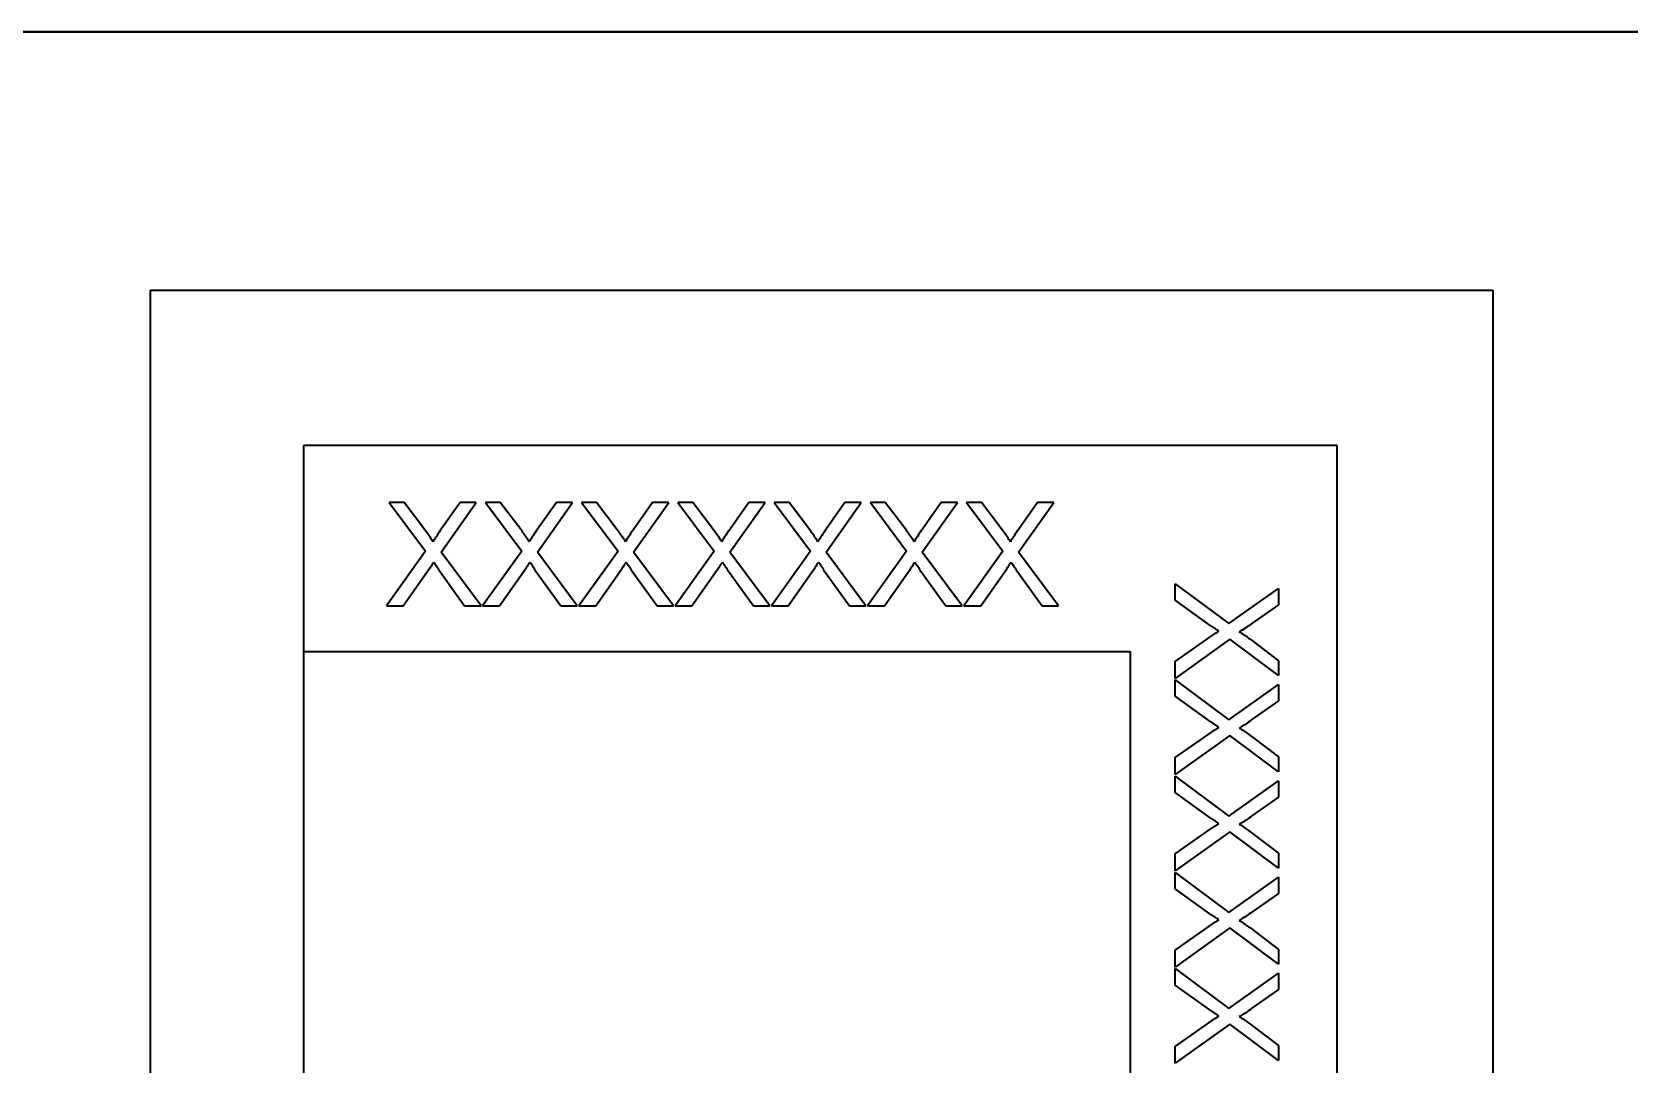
# Model space of a CAD drawing. Extents: x -1051 to 2563, y -231 to 775.
# Drawn here: x -591.49 to -576.03, y 204.69 to 214.68 of the extents above; entities that cross this region are included whole.
import ezdxf

# ---------------------------------------------------------------- set-up
doc = ezdxf.new("R2010")
doc.units = 0

msp = doc.modelspace()

# ---------------------------------------------------------------- linework, layer by layer
at = {"color": 7, "lineweight": 35}
for p, q in [((-592.182, 214.683), (-569.347, 214.683)), ((-569.347, 214.683), (-592.182, 214.683))]:
    msp.add_line(p, q, dxfattribs=at)
at = {"color": 7, "lineweight": 35, "ltscale": 0.325}
msp.add_line((-590.347, 212.183), (-577.347, 212.183), dxfattribs=at)
at = {"color": 7, "lineweight": 35, "ltscale": 0.375}
for p, q in [((-590.347, 197.183), (-590.347, 212.183)), ((-577.347, 212.183), (-577.347, 197.183))]:
    msp.add_line(p, q, dxfattribs=at)
at = {"color": 7, "lineweight": 35, "ltscale": 0.25}
msp.add_line((-588.86, 210.683), (-578.86, 210.683), dxfattribs=at)
at = {"color": 7, "lineweight": 35, "ltscale": 0.05}
msp.add_line((-588.86, 208.683), (-588.86, 210.683), dxfattribs=at)
at = {"color": 7, "lineweight": 35, "ltscale": 0.3}
msp.add_line((-578.86, 210.683), (-578.86, 198.683), dxfattribs=at)
at = {"color": 7, "lineweight": 35, "ltscale": 0.014697}
for p, q in [((-588.034, 210.126), (-587.683, 209.655)), ((-587.532, 209.647), (-587.191, 210.126)), ((-586.6, 209.647), (-586.259, 210.126)), ((-586.171, 210.126), (-585.819, 209.655)), ((-585.668, 209.647), (-585.327, 210.126)), ((-585.239, 210.126), (-584.888, 209.655)), ((-584.736, 209.647), (-584.395, 210.126)), ((-583.804, 209.647), (-583.463, 210.126)), ((-583.375, 210.126), (-583.024, 209.655)), ((-582.873, 209.647), (-582.532, 210.126)), ((-581.941, 209.647), (-581.6, 210.126)), ((-579.424, 208.451), (-579.895, 208.802)), ((-579.424, 207.519), (-579.895, 207.87)), ((-579.424, 206.587), (-579.895, 206.939)), ((-579.424, 205.656), (-579.895, 206.007)), ((-579.424, 204.724), (-579.895, 205.075))]:
    msp.add_line(p, q, dxfattribs=at)
at = {"color": 7, "lineweight": 35, "ltscale": 0.003598}
for p, q in [((-587.89, 210.126), (-588.034, 210.126)), ((-586.959, 210.126), (-587.103, 210.126)), ((-586.027, 210.126), (-586.171, 210.126)), ((-585.095, 210.126), (-585.239, 210.126)), ((-584.163, 210.126), (-584.307, 210.126)), ((-583.232, 210.126), (-583.375, 210.126)), ((-582.3, 210.126), (-582.444, 210.126)), ((-579.424, 208.595), (-579.424, 208.451)), ((-579.424, 207.663), (-579.424, 207.519)), ((-579.424, 206.731), (-579.424, 206.587)), ((-579.424, 205.799), (-579.424, 205.656)), ((-579.424, 204.868), (-579.424, 204.724))]:
    msp.add_line(p, q, dxfattribs=at)
at = {"color": 7, "lineweight": 35, "ltscale": 0.008326}
for p, q in [((-587.689, 209.861), (-587.89, 210.126)), ((-585.826, 209.861), (-586.027, 210.126)), ((-584.894, 209.861), (-585.095, 210.126)), ((-583.962, 209.861), (-584.163, 210.126)), ((-583.03, 209.861), (-583.232, 210.126)), ((-579.689, 208.796), (-579.424, 208.595)), ((-579.689, 207.864), (-579.424, 207.663)), ((-579.689, 206.932), (-579.424, 206.731)), ((-579.689, 206.001), (-579.424, 205.799)), ((-579.689, 205.069), (-579.424, 204.868))]:
    msp.add_line(p, q, dxfattribs=at)
at = {"color": 7, "lineweight": 35, "ltscale": 0.007854}
for p, q in [((-587.348, 210.126), (-587.53, 209.87)), ((-585.485, 210.126), (-585.666, 209.87)), ((-584.553, 210.126), (-584.734, 209.87)), ((-583.621, 210.126), (-583.802, 209.87)), ((-582.689, 210.126), (-582.871, 209.87)), ((-579.424, 209.137), (-579.68, 208.956)), ((-579.424, 208.205), (-579.68, 208.024)), ((-579.424, 207.274), (-579.68, 207.092)), ((-579.424, 206.342), (-579.68, 206.16)), ((-579.424, 205.41), (-579.68, 205.229))]:
    msp.add_line(p, q, dxfattribs=at)
at = {"color": 7, "lineweight": 35, "ltscale": 0.00394}
for p, q in [((-587.191, 210.126), (-587.348, 210.126)), ((-586.259, 210.126), (-586.416, 210.126)), ((-584.395, 210.126), (-584.553, 210.126)), ((-583.463, 210.126), (-583.621, 210.126)), ((-582.532, 210.126), (-582.689, 210.126)), ((-581.6, 210.126), (-581.757, 210.126))]:
    msp.add_line(p, q, dxfattribs=at)
at = {"color": 7, "lineweight": 35, "ltscale": 0.014696}
for p, q in [((-587.103, 210.126), (-586.751, 209.655)), ((-584.307, 210.126), (-583.956, 209.655)), ((-582.444, 210.126), (-582.092, 209.655))]:
    msp.add_line(p, q, dxfattribs=at)
at = {"color": 7, "lineweight": 35, "ltscale": 0.008325}
for p, q in [((-586.757, 209.861), (-586.959, 210.126)), ((-582.099, 209.861), (-582.3, 210.126))]:
    msp.add_line(p, q, dxfattribs=at)
at = {"color": 7, "lineweight": 35, "ltscale": 0.007853}
for p, q in [((-586.416, 210.126), (-586.598, 209.87)), ((-581.757, 210.126), (-581.939, 209.87))]:
    msp.add_line(p, q, dxfattribs=at)
at = {"color": 7, "lineweight": 35, "ltscale": 0.003938}
msp.add_line((-585.327, 210.126), (-585.485, 210.126), dxfattribs=at)
at = {"color": 7, "lineweight": 35, "ltscale": 0.000371721}
for p, q in [((-587.68, 209.849), (-587.689, 209.861)), ((-586.748, 209.849), (-586.757, 209.861)), ((-585.817, 209.849), (-585.826, 209.861)), ((-584.885, 209.849), (-584.894, 209.861)), ((-583.953, 209.849), (-583.962, 209.861)), ((-583.021, 209.849), (-583.03, 209.861)), ((-582.089, 209.849), (-582.099, 209.861))]:
    msp.add_line(p, q, dxfattribs=at)
at = {"color": 7, "lineweight": 35, "ltscale": 0.000476896}
for p, q in [((-587.53, 209.87), (-587.541, 209.854)), ((-586.598, 209.87), (-586.609, 209.854)), ((-585.666, 209.87), (-585.677, 209.854)), ((-584.734, 209.87), (-584.745, 209.854)), ((-583.802, 209.87), (-583.813, 209.854)), ((-582.871, 209.87), (-582.882, 209.854)), ((-581.939, 209.87), (-581.95, 209.854))]:
    msp.add_line(p, q, dxfattribs=at)
at = {"color": 7, "lineweight": 35, "ltscale": 0.000366516}
for p, q in [((-587.671, 209.837), (-587.68, 209.849)), ((-586.74, 209.837), (-586.748, 209.849)), ((-584.876, 209.837), (-584.885, 209.849)), ((-583.012, 209.837), (-583.021, 209.849)), ((-582.081, 209.837), (-582.089, 209.849))]:
    msp.add_line(p, q, dxfattribs=at)
at = {"color": 7, "lineweight": 35, "ltscale": 0.000359833}
for p, q in [((-587.663, 209.826), (-587.671, 209.837)), ((-584.868, 209.826), (-584.876, 209.837)), ((-583.004, 209.826), (-583.012, 209.837))]:
    msp.add_line(p, q, dxfattribs=at)
at = {"color": 7, "lineweight": 35, "ltscale": 0.000355294}
for p, q in [((-587.655, 209.814), (-587.663, 209.826)), ((-586.723, 209.814), (-586.731, 209.826)), ((-585.791, 209.814), (-585.799, 209.826)), ((-584.859, 209.814), (-584.868, 209.826)), ((-582.996, 209.814), (-583.004, 209.826)), ((-582.064, 209.814), (-582.072, 209.826))]:
    msp.add_line(p, q, dxfattribs=at)
at = {"color": 7, "lineweight": 35, "ltscale": 0.000349578}
for p, q in [((-587.647, 209.803), (-587.655, 209.814)), ((-585.783, 209.803), (-585.791, 209.814)), ((-584.851, 209.803), (-584.859, 209.814)), ((-583.919, 209.803), (-583.927, 209.814)), ((-582.988, 209.803), (-582.996, 209.814))]:
    msp.add_line(p, q, dxfattribs=at)
at = {"color": 7, "lineweight": 35, "ltscale": 0.000343662}
for p, q in [((-587.639, 209.792), (-587.647, 209.803)), ((-585.775, 209.792), (-585.783, 209.803)), ((-582.98, 209.792), (-582.988, 209.803))]:
    msp.add_line(p, q, dxfattribs=at)
at = {"color": 7, "lineweight": 35, "ltscale": 0.000338883}
for p, q in [((-587.631, 209.78), (-587.639, 209.792)), ((-585.768, 209.78), (-585.775, 209.792)), ((-583.904, 209.78), (-583.912, 209.792)), ((-582.972, 209.78), (-582.98, 209.792))]:
    msp.add_line(p, q, dxfattribs=at)
at = {"color": 7, "lineweight": 35, "ltscale": 0.000333598}
for p, q in [((-587.624, 209.769), (-587.631, 209.78)), ((-586.692, 209.769), (-586.699, 209.78)), ((-584.829, 209.769), (-584.836, 209.78)), ((-582.965, 209.769), (-582.972, 209.78)), ((-582.033, 209.769), (-582.041, 209.78))]:
    msp.add_line(p, q, dxfattribs=at)
at = {"color": 7, "lineweight": 35, "ltscale": 0.000327537}
for p, q in [((-587.617, 209.758), (-587.624, 209.769)), ((-584.822, 209.758), (-584.829, 209.769)), ((-583.89, 209.758), (-583.897, 209.769)), ((-582.958, 209.758), (-582.965, 209.769))]:
    msp.add_line(p, q, dxfattribs=at)
at = {"color": 7, "lineweight": 35, "ltscale": 0.000322034}
for p, q in [((-587.61, 209.747), (-587.617, 209.758)), ((-586.678, 209.747), (-586.685, 209.758)), ((-585.747, 209.747), (-585.753, 209.758)), ((-582.951, 209.747), (-582.958, 209.758)), ((-582.019, 209.747), (-582.026, 209.758))]:
    msp.add_line(p, q, dxfattribs=at)
at = {"color": 7, "lineweight": 35, "ltscale": 0.000258011}
for p, q in [((-587.605, 209.756), (-587.61, 209.747)), ((-585.741, 209.756), (-585.747, 209.747)), ((-583.878, 209.756), (-583.883, 209.747)), ((-582.946, 209.756), (-582.951, 209.747))]:
    msp.add_line(p, q, dxfattribs=at)
at = {"color": 7, "lineweight": 35, "ltscale": 0.000281842}
for p, q in [((-587.599, 209.766), (-587.605, 209.756)), ((-585.736, 209.766), (-585.741, 209.756)), ((-583.872, 209.766), (-583.878, 209.756)), ((-582.94, 209.766), (-582.946, 209.756))]:
    msp.add_line(p, q, dxfattribs=at)
at = {"color": 7, "lineweight": 35, "ltscale": 0.00030699}
for p, q in [((-587.593, 209.776), (-587.599, 209.766)), ((-582.934, 209.776), (-582.94, 209.766))]:
    msp.add_line(p, q, dxfattribs=at)
at = {"color": 7, "lineweight": 35, "ltscale": 0.000329795}
for p, q in [((-587.586, 209.787), (-587.593, 209.776)), ((-584.79, 209.787), (-584.797, 209.776)), ((-582.927, 209.787), (-582.934, 209.776))]:
    msp.add_line(p, q, dxfattribs=at)
at = {"color": 7, "lineweight": 35, "ltscale": 0.000355407}
for p, q in [((-587.578, 209.799), (-587.586, 209.787)), ((-585.714, 209.799), (-585.722, 209.787)), ((-584.783, 209.799), (-584.79, 209.787)), ((-583.851, 209.799), (-583.859, 209.787)), ((-582.919, 209.799), (-582.927, 209.787))]:
    msp.add_line(p, q, dxfattribs=at)
at = {"color": 7, "lineweight": 35, "ltscale": 0.000379087}
for p, q in [((-587.57, 209.812), (-587.578, 209.799)), ((-585.706, 209.812), (-585.714, 209.799)), ((-584.774, 209.812), (-584.783, 209.799)), ((-583.842, 209.812), (-583.851, 209.799)), ((-582.911, 209.812), (-582.919, 209.799))]:
    msp.add_line(p, q, dxfattribs=at)
at = {"color": 7, "lineweight": 35, "ltscale": 0.000403636}
for p, q in [((-587.561, 209.825), (-587.57, 209.812)), ((-586.629, 209.825), (-586.638, 209.812)), ((-585.697, 209.825), (-585.706, 209.812)), ((-584.765, 209.825), (-584.774, 209.812)), ((-583.833, 209.825), (-583.842, 209.812)), ((-582.902, 209.825), (-582.911, 209.812)), ((-581.97, 209.825), (-581.979, 209.812))]:
    msp.add_line(p, q, dxfattribs=at)
at = {"color": 7, "lineweight": 35, "ltscale": 0.000428219}
for p, q in [((-587.551, 209.839), (-587.561, 209.825)), ((-584.756, 209.839), (-584.765, 209.825)), ((-582.892, 209.839), (-582.902, 209.825))]:
    msp.add_line(p, q, dxfattribs=at)
at = {"color": 7, "lineweight": 35, "ltscale": 0.000452271}
for p, q in [((-587.541, 209.854), (-587.551, 209.839)), ((-584.745, 209.854), (-584.756, 209.839)), ((-582.882, 209.854), (-582.892, 209.839))]:
    msp.add_line(p, q, dxfattribs=at)
at = {"color": 7, "lineweight": 35, "ltscale": 0.000360735}
for p, q in [((-586.731, 209.826), (-586.74, 209.837)), ((-585.799, 209.826), (-585.808, 209.837)), ((-583.936, 209.826), (-583.944, 209.837)), ((-582.072, 209.826), (-582.081, 209.837))]:
    msp.add_line(p, q, dxfattribs=at)
at = {"color": 7, "lineweight": 35, "ltscale": 0.000348701}
for p, q in [((-586.715, 209.803), (-586.723, 209.814)), ((-582.056, 209.803), (-582.064, 209.814))]:
    msp.add_line(p, q, dxfattribs=at)
at = {"color": 7, "lineweight": 35, "ltscale": 0.000344524}
for p, q in [((-586.707, 209.792), (-586.715, 209.803)), ((-584.843, 209.792), (-584.851, 209.803)), ((-583.912, 209.792), (-583.919, 209.803)), ((-582.048, 209.792), (-582.056, 209.803))]:
    msp.add_line(p, q, dxfattribs=at)
at = {"color": 7, "lineweight": 35, "ltscale": 0.000338033}
for p, q in [((-586.699, 209.78), (-586.707, 209.792)), ((-584.836, 209.78), (-584.843, 209.792)), ((-582.041, 209.78), (-582.048, 209.792))]:
    msp.add_line(p, q, dxfattribs=at)
at = {"color": 7, "lineweight": 35, "ltscale": 0.000328357}
for p, q in [((-586.685, 209.758), (-586.692, 209.769)), ((-585.753, 209.758), (-585.76, 209.769)), ((-582.026, 209.758), (-582.033, 209.769))]:
    msp.add_line(p, q, dxfattribs=at)
at = {"color": 7, "lineweight": 35, "ltscale": 0.000257257}
for p, q in [((-586.673, 209.756), (-586.678, 209.747)), ((-584.81, 209.756), (-584.815, 209.747)), ((-582.014, 209.756), (-582.019, 209.747))]:
    msp.add_line(p, q, dxfattribs=at)
at = {"color": 7, "lineweight": 35, "ltscale": 0.000282621}
for p, q in [((-586.667, 209.766), (-586.673, 209.756)), ((-584.804, 209.766), (-584.81, 209.756)), ((-582.008, 209.766), (-582.014, 209.756))]:
    msp.add_line(p, q, dxfattribs=at)
at = {"color": 7, "lineweight": 35, "ltscale": 0.000306189}
for p, q in [((-586.661, 209.776), (-586.667, 209.766)), ((-585.729, 209.776), (-585.736, 209.766)), ((-584.797, 209.776), (-584.804, 209.766)), ((-583.866, 209.776), (-583.872, 209.766)), ((-582.002, 209.776), (-582.008, 209.766))]:
    msp.add_line(p, q, dxfattribs=at)
at = {"color": 7, "lineweight": 35, "ltscale": 0.000330609}
for p, q in [((-586.654, 209.787), (-586.661, 209.776)), ((-585.722, 209.787), (-585.729, 209.776)), ((-583.859, 209.787), (-583.866, 209.776)), ((-581.995, 209.787), (-582.002, 209.776))]:
    msp.add_line(p, q, dxfattribs=at)
at = {"color": 7, "lineweight": 35, "ltscale": 0.000354577}
for p, q in [((-586.646, 209.799), (-586.654, 209.787)), ((-581.987, 209.799), (-581.995, 209.787))]:
    msp.add_line(p, q, dxfattribs=at)
at = {"color": 7, "lineweight": 35, "ltscale": 0.00037993}
for p, q in [((-586.638, 209.812), (-586.646, 209.799)), ((-581.979, 209.812), (-581.987, 209.799))]:
    msp.add_line(p, q, dxfattribs=at)
at = {"color": 7, "lineweight": 35, "ltscale": 0.000427357}
for p, q in [((-586.619, 209.839), (-586.629, 209.825)), ((-585.687, 209.839), (-585.697, 209.825)), ((-583.824, 209.839), (-583.833, 209.825)), ((-581.96, 209.839), (-581.97, 209.825))]:
    msp.add_line(p, q, dxfattribs=at)
at = {"color": 7, "lineweight": 35, "ltscale": 0.000453143}
for p, q in [((-586.609, 209.854), (-586.619, 209.839)), ((-585.677, 209.854), (-585.687, 209.839)), ((-583.813, 209.854), (-583.824, 209.839)), ((-581.95, 209.854), (-581.96, 209.839))]:
    msp.add_line(p, q, dxfattribs=at)
at = {"color": 7, "lineweight": 35, "ltscale": 0.000365603}
for p, q in [((-585.808, 209.837), (-585.817, 209.849)), ((-583.944, 209.837), (-583.953, 209.849))]:
    msp.add_line(p, q, dxfattribs=at)
at = {"color": 7, "lineweight": 35, "ltscale": 0.000332763}
for p, q in [((-585.76, 209.769), (-585.768, 209.78)), ((-583.897, 209.769), (-583.904, 209.78))]:
    msp.add_line(p, q, dxfattribs=at)
at = {"color": 7, "lineweight": 35, "ltscale": 0.000322839}
for p, q in [((-584.815, 209.747), (-584.822, 209.758)), ((-583.883, 209.747), (-583.89, 209.758))]:
    msp.add_line(p, q, dxfattribs=at)
at = {"color": 7, "lineweight": 35, "ltscale": 0.000354405}
msp.add_line((-583.927, 209.814), (-583.936, 209.826), dxfattribs=at)
at = {"color": 7, "lineweight": 35, "ltscale": 0.016256}
for p, q in [((-587.683, 209.655), (-588.062, 209.126)), ((-586.751, 209.655), (-587.13, 209.126)), ((-585.819, 209.655), (-586.198, 209.126)), ((-584.888, 209.655), (-585.266, 209.126)), ((-583.024, 209.655), (-583.403, 209.126)), ((-582.092, 209.655), (-582.471, 209.126))]:
    msp.add_line(p, q, dxfattribs=at)
at = {"color": 7, "lineweight": 35, "ltscale": 0.000212207}
for p, q in [((-587.607, 209.543), (-587.603, 209.55)), ((-586.675, 209.543), (-586.671, 209.55)), ((-584.812, 209.543), (-584.807, 209.55)), ((-582.948, 209.543), (-582.944, 209.55)), ((-582.016, 209.543), (-582.012, 209.55))]:
    msp.add_line(p, q, dxfattribs=at)
at = {"color": 7, "lineweight": 35, "ltscale": 0.000310239}
for p, q in [((-587.603, 209.55), (-587.596, 209.539)), ((-586.671, 209.55), (-586.664, 209.539)), ((-584.807, 209.55), (-584.801, 209.539)), ((-582.944, 209.55), (-582.937, 209.539)), ((-582.012, 209.55), (-582.005, 209.539))]:
    msp.add_line(p, q, dxfattribs=at)
at = {"color": 7, "lineweight": 35, "ltscale": 0.016224}
for p, q in [((-587.145, 209.126), (-587.532, 209.647)), ((-583.418, 209.126), (-583.804, 209.647)), ((-582.486, 209.126), (-582.873, 209.647)), ((-580.424, 209.34), (-579.903, 208.954)), ((-580.424, 208.409), (-579.903, 208.022)), ((-580.424, 207.477), (-579.903, 207.09)), ((-580.424, 206.545), (-579.903, 206.158)), ((-580.424, 205.613), (-579.903, 205.226))]:
    msp.add_line(p, q, dxfattribs=at)
at = {"color": 7, "lineweight": 35, "ltscale": 0.016225}
for p, q in [((-586.213, 209.126), (-586.6, 209.647)), ((-584.349, 209.126), (-584.736, 209.647)), ((-581.554, 209.126), (-581.941, 209.647))]:
    msp.add_line(p, q, dxfattribs=at)
at = {"color": 7, "lineweight": 35, "ltscale": 0.000211399}
for p, q in [((-585.743, 209.543), (-585.739, 209.55)), ((-583.88, 209.543), (-583.875, 209.55))]:
    msp.add_line(p, q, dxfattribs=at)
at = {"color": 7, "lineweight": 35, "ltscale": 0.000311037}
for p, q in [((-585.739, 209.55), (-585.732, 209.539)), ((-583.875, 209.55), (-583.869, 209.539))]:
    msp.add_line(p, q, dxfattribs=at)
at = {"color": 7, "lineweight": 35, "ltscale": 0.016226}
msp.add_line((-585.281, 209.126), (-585.668, 209.647), dxfattribs=at)
at = {"color": 7, "lineweight": 35, "ltscale": 0.016255}
for p, q in [((-583.956, 209.655), (-584.334, 209.126)), ((-579.895, 208.802), (-580.424, 208.424)), ((-579.895, 207.87), (-580.424, 207.492)), ((-579.895, 206.939), (-580.424, 206.56)), ((-579.895, 206.007), (-580.424, 205.628)), ((-579.895, 205.075), (-580.424, 204.696))]:
    msp.add_line(p, q, dxfattribs=at)
at = {"color": 7, "lineweight": 35, "ltscale": 0.010915}
for p, q in [((-587.898, 209.126), (-587.646, 209.483)), ((-586.966, 209.126), (-586.714, 209.483)), ((-586.034, 209.126), (-585.783, 209.483)), ((-585.103, 209.126), (-584.851, 209.483)), ((-584.171, 209.126), (-583.919, 209.483)), ((-583.239, 209.126), (-582.987, 209.483)), ((-582.307, 209.126), (-582.055, 209.483))]:
    msp.add_line(p, q, dxfattribs=at)
at = {"color": 7, "lineweight": 35, "ltscale": 0.000188137}
for p, q in [((-587.646, 209.483), (-587.642, 209.489)), ((-582.987, 209.483), (-582.983, 209.489))]:
    msp.add_line(p, q, dxfattribs=at)
at = {"color": 7, "lineweight": 35, "ltscale": 0.000190657}
for p, q in [((-587.642, 209.489), (-587.638, 209.496)), ((-586.71, 209.489), (-586.706, 209.496)), ((-585.778, 209.489), (-585.774, 209.496)), ((-584.847, 209.489), (-584.842, 209.496)), ((-583.915, 209.489), (-583.911, 209.496)), ((-582.983, 209.489), (-582.979, 209.496)), ((-582.051, 209.489), (-582.047, 209.496))]:
    msp.add_line(p, q, dxfattribs=at)
at = {"color": 7, "lineweight": 35, "ltscale": 0.000192557}
for p, q in [((-587.638, 209.496), (-587.633, 209.502)), ((-586.706, 209.496), (-586.702, 209.502)), ((-584.842, 209.496), (-584.838, 209.502)), ((-582.979, 209.496), (-582.974, 209.502)), ((-582.047, 209.496), (-582.043, 209.502))]:
    msp.add_line(p, q, dxfattribs=at)
at = {"color": 7, "lineweight": 35, "ltscale": 0.000195626}
for p, q in [((-587.633, 209.502), (-587.629, 209.509)), ((-586.702, 209.502), (-586.697, 209.509)), ((-585.77, 209.502), (-585.766, 209.509)), ((-584.838, 209.502), (-584.834, 209.509)), ((-582.974, 209.502), (-582.97, 209.509)), ((-582.043, 209.502), (-582.038, 209.509))]:
    msp.add_line(p, q, dxfattribs=at)
at = {"color": 7, "lineweight": 35, "ltscale": 0.000198174}
for p, q in [((-587.629, 209.509), (-587.625, 209.515)), ((-585.766, 209.509), (-585.761, 209.515)), ((-582.97, 209.509), (-582.966, 209.515))]:
    msp.add_line(p, q, dxfattribs=at)
at = {"color": 7, "lineweight": 35, "ltscale": 0.000200924}
for p, q in [((-587.625, 209.515), (-587.62, 209.522)), ((-585.761, 209.515), (-585.757, 209.522)), ((-583.898, 209.515), (-583.893, 209.522)), ((-582.966, 209.515), (-582.961, 209.522))]:
    msp.add_line(p, q, dxfattribs=at)
at = {"color": 7, "lineweight": 35, "ltscale": 0.000203486}
for p, q in [((-587.62, 209.522), (-587.616, 209.529)), ((-586.689, 209.522), (-586.684, 209.529)), ((-585.757, 209.522), (-585.752, 209.529)), ((-583.893, 209.522), (-583.889, 209.529)), ((-582.961, 209.522), (-582.957, 209.529)), ((-582.03, 209.522), (-582.025, 209.529))]:
    msp.add_line(p, q, dxfattribs=at)
at = {"color": 7, "lineweight": 35, "ltscale": 0.000206558}
for p, q in [((-587.616, 209.529), (-587.612, 209.536)), ((-586.684, 209.529), (-586.68, 209.536)), ((-585.752, 209.529), (-585.748, 209.536)), ((-582.957, 209.529), (-582.953, 209.536)), ((-582.025, 209.529), (-582.021, 209.536))]:
    msp.add_line(p, q, dxfattribs=at)
at = {"color": 7, "lineweight": 35, "ltscale": 0.000208812}
for p, q in [((-587.612, 209.536), (-587.607, 209.543)), ((-586.68, 209.536), (-586.675, 209.543)), ((-585.748, 209.536), (-585.743, 209.543)), ((-584.816, 209.536), (-584.812, 209.543)), ((-582.953, 209.536), (-582.948, 209.543)), ((-582.021, 209.536), (-582.016, 209.543))]:
    msp.add_line(p, q, dxfattribs=at)
at = {"color": 7, "lineweight": 35, "ltscale": 0.000290495}
for p, q in [((-587.596, 209.539), (-587.59, 209.529)), ((-586.664, 209.539), (-586.658, 209.529)), ((-585.732, 209.539), (-585.726, 209.529)), ((-584.801, 209.539), (-584.795, 209.529)), ((-583.869, 209.539), (-583.863, 209.529)), ((-582.937, 209.539), (-582.931, 209.529)), ((-582.005, 209.539), (-581.999, 209.529)), ((-580.011, 208.889), (-580.021, 208.895)), ((-580.011, 207.026), (-580.021, 207.032))]:
    msp.add_line(p, q, dxfattribs=at)
at = {"color": 7, "lineweight": 35, "ltscale": 0.000271081}
for p, q in [((-587.59, 209.529), (-587.584, 209.52)), ((-586.658, 209.529), (-586.652, 209.52)), ((-585.726, 209.529), (-585.721, 209.52)), ((-584.795, 209.529), (-584.789, 209.52)), ((-583.863, 209.529), (-583.857, 209.52)), ((-582.931, 209.529), (-582.925, 209.52)), ((-581.999, 209.529), (-581.994, 209.52))]:
    msp.add_line(p, q, dxfattribs=at)
at = {"color": 7, "lineweight": 35, "ltscale": 0.000251997}
for p, q in [((-587.584, 209.52), (-587.579, 209.512)), ((-586.652, 209.52), (-586.647, 209.512)), ((-584.789, 209.52), (-584.784, 209.512)), ((-582.925, 209.52), (-582.92, 209.512)), ((-581.994, 209.52), (-581.988, 209.512))]:
    msp.add_line(p, q, dxfattribs=at)
at = {"color": 7, "lineweight": 35, "ltscale": 0.000231779}
for p, q in [((-587.579, 209.512), (-587.574, 209.504)), ((-586.647, 209.512), (-586.642, 209.504)), ((-584.784, 209.512), (-584.779, 209.504)), ((-583.852, 209.512), (-583.847, 209.504)), ((-582.92, 209.512), (-582.915, 209.504)), ((-581.988, 209.512), (-581.983, 209.504))]:
    msp.add_line(p, q, dxfattribs=at)
at = {"color": 7, "lineweight": 35, "ltscale": 0.000212701}
for p, q in [((-587.574, 209.504), (-587.569, 209.497)), ((-586.642, 209.504), (-586.638, 209.497)), ((-585.71, 209.504), (-585.706, 209.497)), ((-584.779, 209.504), (-584.774, 209.497)), ((-582.915, 209.504), (-582.91, 209.497)), ((-581.983, 209.504), (-581.979, 209.497))]:
    msp.add_line(p, q, dxfattribs=at)
at = {"color": 7, "lineweight": 35, "ltscale": 0.000192992}
for p, q in [((-587.569, 209.497), (-587.565, 209.49)), ((-586.638, 209.497), (-586.633, 209.49)), ((-585.706, 209.497), (-585.702, 209.49)), ((-584.774, 209.497), (-584.77, 209.49)), ((-582.91, 209.497), (-582.906, 209.49)), ((-581.979, 209.497), (-581.974, 209.49)), ((-580.053, 208.916), (-580.06, 208.92)), ((-580.053, 206.121), (-580.06, 206.125))]:
    msp.add_line(p, q, dxfattribs=at)
at = {"color": 7, "lineweight": 35, "ltscale": 0.000173937}
for p, q in [((-587.565, 209.49), (-587.561, 209.484)), ((-586.633, 209.49), (-586.63, 209.484)), ((-583.838, 209.49), (-583.834, 209.484)), ((-582.906, 209.49), (-582.902, 209.484)), ((-581.974, 209.49), (-581.971, 209.484))]:
    msp.add_line(p, q, dxfattribs=at)
at = {"color": 7, "lineweight": 35, "ltscale": 0.000154046}
for p, q in [((-587.561, 209.484), (-587.558, 209.479)), ((-586.63, 209.484), (-586.626, 209.479)), ((-585.698, 209.484), (-585.694, 209.479)), ((-583.834, 209.484), (-583.831, 209.479)), ((-582.902, 209.484), (-582.899, 209.479)), ((-581.971, 209.484), (-581.967, 209.479))]:
    msp.add_line(p, q, dxfattribs=at)
at = {"color": 7, "lineweight": 35, "ltscale": 0.000134384}
for p, q in [((-587.558, 209.479), (-587.555, 209.475)), ((-586.626, 209.479), (-586.623, 209.475)), ((-585.694, 209.479), (-585.691, 209.475)), ((-584.763, 209.479), (-584.759, 209.475)), ((-582.899, 209.479), (-582.896, 209.475)), ((-581.967, 209.479), (-581.964, 209.475))]:
    msp.add_line(p, q, dxfattribs=at)
at = {"color": 7, "lineweight": 35, "ltscale": 0.010738}
for p, q in [((-587.555, 209.475), (-587.304, 209.126)), ((-583.828, 209.475), (-583.577, 209.126)), ((-582.896, 209.475), (-582.645, 209.126)), ((-580.075, 208.93), (-580.424, 209.181)), ((-580.075, 207.999), (-580.424, 208.25)), ((-580.075, 207.067), (-580.424, 207.318)), ((-580.075, 206.135), (-580.424, 206.386)), ((-580.075, 205.203), (-580.424, 205.454))]:
    msp.add_line(p, q, dxfattribs=at)
at = {"color": 7, "lineweight": 35, "ltscale": 0.000187275}
for p, q in [((-586.714, 209.483), (-586.71, 209.489)), ((-585.783, 209.483), (-585.778, 209.489)), ((-584.851, 209.483), (-584.847, 209.489)), ((-583.919, 209.483), (-583.915, 209.489)), ((-582.055, 209.483), (-582.051, 209.489))]:
    msp.add_line(p, q, dxfattribs=at)
at = {"color": 7, "lineweight": 35, "ltscale": 0.000199012}
for p, q in [((-586.697, 209.509), (-586.693, 209.515)), ((-584.834, 209.509), (-584.829, 209.515)), ((-583.902, 209.509), (-583.898, 209.515)), ((-582.038, 209.509), (-582.034, 209.515))]:
    msp.add_line(p, q, dxfattribs=at)
at = {"color": 7, "lineweight": 35, "ltscale": 0.000200094}
for p, q in [((-586.693, 209.515), (-586.689, 209.522)), ((-584.829, 209.515), (-584.825, 209.522)), ((-582.034, 209.515), (-582.03, 209.522))]:
    msp.add_line(p, q, dxfattribs=at)
at = {"color": 7, "lineweight": 35, "ltscale": 0.010739}
for p, q in [((-586.623, 209.475), (-586.372, 209.126)), ((-585.691, 209.475), (-585.44, 209.126)), ((-584.759, 209.475), (-584.508, 209.126)), ((-581.964, 209.475), (-581.713, 209.126))]:
    msp.add_line(p, q, dxfattribs=at)
at = {"color": 7, "lineweight": 35, "ltscale": 0.000193408}
for p, q in [((-585.774, 209.496), (-585.77, 209.502)), ((-583.911, 209.496), (-583.906, 209.502))]:
    msp.add_line(p, q, dxfattribs=at)
at = {"color": 7, "lineweight": 35, "ltscale": 0.000251187}
for p, q in [((-585.721, 209.52), (-585.715, 209.512)), ((-583.857, 209.52), (-583.852, 209.512))]:
    msp.add_line(p, q, dxfattribs=at)
at = {"color": 7, "lineweight": 35, "ltscale": 0.000232596}
msp.add_line((-585.715, 209.512), (-585.71, 209.504), dxfattribs=at)
at = {"color": 7, "lineweight": 35, "ltscale": 0.000173098}
for p, q in [((-585.702, 209.49), (-585.698, 209.484)), ((-584.77, 209.49), (-584.766, 209.484))]:
    msp.add_line(p, q, dxfattribs=at)
at = {"color": 7, "lineweight": 35, "ltscale": 0.000204314}
msp.add_line((-584.825, 209.522), (-584.821, 209.529), dxfattribs=at)
at = {"color": 7, "lineweight": 35, "ltscale": 0.000205739}
for p, q in [((-584.821, 209.529), (-584.816, 209.536)), ((-583.889, 209.529), (-583.884, 209.536))]:
    msp.add_line(p, q, dxfattribs=at)
at = {"color": 7, "lineweight": 35, "ltscale": 0.000154897}
msp.add_line((-584.766, 209.484), (-584.763, 209.479), dxfattribs=at)
at = {"color": 7, "lineweight": 35, "ltscale": 0.000194785}
msp.add_line((-583.906, 209.502), (-583.902, 209.509), dxfattribs=at)
at = {"color": 7, "lineweight": 35, "ltscale": 0.00020963}
msp.add_line((-583.884, 209.536), (-583.88, 209.543), dxfattribs=at)
at = {"color": 7, "lineweight": 35, "ltscale": 0.000213526}
msp.add_line((-583.847, 209.504), (-583.842, 209.497), dxfattribs=at)
at = {"color": 7, "lineweight": 35, "ltscale": 0.000192164}
msp.add_line((-583.842, 209.497), (-583.838, 209.49), dxfattribs=at)
at = {"color": 7, "lineweight": 35, "ltscale": 0.000135256}
msp.add_line((-583.831, 209.479), (-583.828, 209.475), dxfattribs=at)
at = {"color": 7, "lineweight": 35, "ltscale": 0.003973}
for p, q in [((-580.424, 209.181), (-580.424, 209.34)), ((-587.304, 209.126), (-587.145, 209.126)), ((-586.372, 209.126), (-586.213, 209.126)), ((-584.508, 209.126), (-584.349, 209.126)), ((-583.577, 209.126), (-583.418, 209.126)), ((-582.645, 209.126), (-582.486, 209.126)), ((-581.713, 209.126), (-581.554, 209.126)), ((-580.424, 208.25), (-580.424, 208.409)), ((-580.424, 207.318), (-580.424, 207.477)), ((-580.424, 206.386), (-580.424, 206.545)), ((-580.424, 205.454), (-580.424, 205.613))]:
    msp.add_line(p, q, dxfattribs=at)
at = {"color": 7, "lineweight": 35, "ltscale": 0.014698}
for p, q in [((-579.903, 208.954), (-579.424, 209.295)), ((-579.903, 208.022), (-579.424, 208.363)), ((-579.903, 207.09), (-579.424, 207.431)), ((-579.903, 206.158), (-579.424, 206.499)), ((-579.903, 205.226), (-579.424, 205.568))]:
    msp.add_line(p, q, dxfattribs=at)
at = {"color": 7, "lineweight": 35, "ltscale": 0.003939}
for p, q in [((-579.424, 209.295), (-579.424, 209.137)), ((-579.424, 208.363), (-579.424, 208.205)), ((-579.424, 207.431), (-579.424, 207.274)), ((-579.424, 206.499), (-579.424, 206.342)), ((-579.424, 205.568), (-579.424, 205.41))]:
    msp.add_line(p, q, dxfattribs=at)
at = {"color": 7, "lineweight": 35, "ltscale": 0.004092}
for p, q in [((-588.062, 209.126), (-587.898, 209.126)), ((-586.198, 209.126), (-586.034, 209.126)), ((-584.334, 209.126), (-584.171, 209.126)), ((-583.403, 209.126), (-583.239, 209.126))]:
    msp.add_line(p, q, dxfattribs=at)
at = {"color": 7, "lineweight": 35, "ltscale": 0.004094}
for p, q in [((-587.13, 209.126), (-586.966, 209.126)), ((-585.266, 209.126), (-585.103, 209.126)), ((-582.471, 209.126), (-582.307, 209.126))]:
    msp.add_line(p, q, dxfattribs=at)
at = {"color": 7, "lineweight": 35, "ltscale": 0.003975}
msp.add_line((-585.44, 209.126), (-585.281, 209.126), dxfattribs=at)
at = {"color": 7, "lineweight": 35, "ltscale": 0.000427689}
for p, q in [((-579.711, 208.934), (-579.725, 208.925)), ((-579.711, 208.003), (-579.725, 207.993)), ((-579.711, 207.071), (-579.725, 207.061)), ((-579.711, 205.207), (-579.725, 205.197))]:
    msp.add_line(p, q, dxfattribs=at)
at = {"color": 7, "lineweight": 35, "ltscale": 0.000453333}
for p, q in [((-579.696, 208.945), (-579.711, 208.934)), ((-579.696, 207.081), (-579.711, 207.071)), ((-579.696, 206.149), (-579.711, 206.139))]:
    msp.add_line(p, q, dxfattribs=at)
at = {"color": 7, "lineweight": 35, "ltscale": 0.000477739}
for p, q in [((-579.68, 208.956), (-579.696, 208.945)), ((-579.68, 208.024), (-579.696, 208.013)), ((-579.68, 206.16), (-579.696, 206.149)), ((-579.68, 205.229), (-579.696, 205.217))]:
    msp.add_line(p, q, dxfattribs=at)
at = {"color": 7, "lineweight": 35, "ltscale": 0.010914}
for p, q in [((-580.424, 208.587), (-580.067, 208.839)), ((-580.424, 207.656), (-580.067, 207.907)), ((-580.424, 206.724), (-580.067, 206.975)), ((-580.424, 205.792), (-580.067, 206.044)), ((-580.424, 204.86), (-580.067, 205.112))]:
    msp.add_line(p, q, dxfattribs=at)
at = {"color": 7, "lineweight": 35, "ltscale": 0.000135228}
for p, q in [((-580.071, 208.927), (-580.075, 208.93)), ((-580.071, 206.132), (-580.075, 206.135))]:
    msp.add_line(p, q, dxfattribs=at)
at = {"color": 7, "lineweight": 35, "ltscale": 0.000154258}
for p, q in [((-580.066, 208.924), (-580.071, 208.927)), ((-580.066, 207.06), (-580.071, 207.064)), ((-580.066, 206.129), (-580.071, 206.132)), ((-580.066, 205.197), (-580.071, 205.2))]:
    msp.add_line(p, q, dxfattribs=at)
at = {"color": 7, "lineweight": 35, "ltscale": 0.000188335}
for p, q in [((-580.067, 208.839), (-580.061, 208.843)), ((-580.067, 207.907), (-580.061, 207.911)), ((-580.067, 206.975), (-580.061, 206.98)), ((-580.067, 206.044), (-580.061, 206.048)), ((-580.067, 205.112), (-580.061, 205.116))]:
    msp.add_line(p, q, dxfattribs=at)
at = {"color": 7, "lineweight": 35, "ltscale": 0.000173516}
for p, q in [((-580.06, 208.92), (-580.066, 208.924)), ((-580.06, 207.988), (-580.066, 207.992)), ((-580.06, 206.125), (-580.066, 206.129))]:
    msp.add_line(p, q, dxfattribs=at)
at = {"color": 7, "lineweight": 35, "ltscale": 0.000190026}
for p, q in [((-580.061, 208.843), (-580.055, 208.848)), ((-580.061, 207.911), (-580.055, 207.916)), ((-580.061, 206.98), (-580.055, 206.984)), ((-580.061, 206.048), (-580.055, 206.052)), ((-580.061, 205.116), (-580.055, 205.12))]:
    msp.add_line(p, q, dxfattribs=at)
at = {"color": 7, "lineweight": 35, "ltscale": 0.000192981}
for p, q in [((-580.055, 208.848), (-580.048, 208.852)), ((-580.055, 206.984), (-580.048, 206.988)), ((-580.055, 206.052), (-580.048, 206.056))]:
    msp.add_line(p, q, dxfattribs=at)
at = {"color": 7, "lineweight": 35, "ltscale": 0.000213345}
for p, q in [((-580.046, 208.911), (-580.053, 208.916)), ((-580.046, 207.048), (-580.053, 207.052)), ((-580.046, 206.116), (-580.053, 206.121))]:
    msp.add_line(p, q, dxfattribs=at)
at = {"color": 7, "lineweight": 35, "ltscale": 0.000195733}
for p, q in [((-580.048, 208.852), (-580.042, 208.856)), ((-580.048, 206.988), (-580.042, 206.993)), ((-580.048, 206.056), (-580.042, 206.061))]:
    msp.add_line(p, q, dxfattribs=at)
at = {"color": 7, "lineweight": 35, "ltscale": 0.000231543}
for p, q in [((-580.038, 208.906), (-580.046, 208.911)), ((-580.038, 207.043), (-580.046, 207.048))]:
    msp.add_line(p, q, dxfattribs=at)
at = {"color": 7, "lineweight": 35, "ltscale": 0.000198702}
for p, q in [((-580.042, 208.856), (-580.035, 208.86)), ((-580.042, 207.924), (-580.035, 207.929)), ((-580.042, 206.993), (-580.035, 206.997)), ((-580.042, 205.129), (-580.035, 205.133))]:
    msp.add_line(p, q, dxfattribs=at)
at = {"color": 7, "lineweight": 35, "ltscale": 0.000251914}
for p, q in [((-580.03, 208.901), (-580.038, 208.906)), ((-580.03, 207.037), (-580.038, 207.043))]:
    msp.add_line(p, q, dxfattribs=at)
at = {"color": 7, "lineweight": 35, "ltscale": 0.000200397}
for p, q in [((-580.035, 208.86), (-580.028, 208.865)), ((-580.035, 207.929), (-580.028, 207.933)), ((-580.035, 206.997), (-580.028, 207.001)), ((-580.035, 206.065), (-580.028, 206.07)), ((-580.035, 205.133), (-580.028, 205.138))]:
    msp.add_line(p, q, dxfattribs=at)
at = {"color": 7, "lineweight": 35, "ltscale": 0.000270111}
for p, q in [((-580.021, 208.895), (-580.03, 208.901)), ((-580.021, 207.032), (-580.03, 207.037))]:
    msp.add_line(p, q, dxfattribs=at)
at = {"color": 7, "lineweight": 35, "ltscale": 0.000203372}
for p, q in [((-580.028, 208.865), (-580.021, 208.869)), ((-580.028, 207.933), (-580.021, 207.938)), ((-580.028, 207.001), (-580.021, 207.006)), ((-580.028, 205.138), (-580.021, 205.142))]:
    msp.add_line(p, q, dxfattribs=at)
at = {"color": 7, "lineweight": 35, "ltscale": 0.000206353}
for p, q in [((-580.021, 208.869), (-580.014, 208.874)), ((-580.021, 207.006), (-580.014, 207.01)), ((-580.021, 206.074), (-580.014, 206.078))]:
    msp.add_line(p, q, dxfattribs=at)
at = {"color": 7, "lineweight": 35, "ltscale": 0.000209134}
for p, q in [((-580.014, 208.874), (-580.007, 208.878)), ((-580.014, 207.942), (-580.007, 207.946)), ((-580.014, 207.01), (-580.007, 207.015)), ((-580.014, 206.078), (-580.007, 206.083))]:
    msp.add_line(p, q, dxfattribs=at)
at = {"color": 7, "lineweight": 35, "ltscale": 0.000311288}
for p, q in [((-580, 208.883), (-580.011, 208.889)), ((-580, 207.019), (-580.011, 207.026)), ((-580, 206.087), (-580.011, 206.094))]:
    msp.add_line(p, q, dxfattribs=at)
at = {"color": 7, "lineweight": 35, "ltscale": 0.000212126}
for p, q in [((-580.007, 208.878), (-580, 208.883)), ((-580.007, 207.015), (-580, 207.019)), ((-580.007, 206.083), (-580, 206.087)), ((-580.007, 205.151), (-580, 205.156))]:
    msp.add_line(p, q, dxfattribs=at)
at = {"color": 7, "lineweight": 35, "ltscale": 0.000256639}
for p, q in [((-579.794, 208.88), (-579.803, 208.875)), ((-579.794, 207.948), (-579.803, 207.943)), ((-579.794, 206.085), (-579.803, 206.08)), ((-579.794, 205.153), (-579.803, 205.148))]:
    msp.add_line(p, q, dxfattribs=at)
at = {"color": 7, "lineweight": 35, "ltscale": 0.00032199}
msp.add_line((-579.803, 208.875), (-579.792, 208.868), dxfattribs=at)
at = {"color": 7, "lineweight": 35, "ltscale": 0.00028335}
for p, q in [((-579.784, 208.886), (-579.794, 208.88)), ((-579.784, 207.022), (-579.794, 207.017))]:
    msp.add_line(p, q, dxfattribs=at)
at = {"color": 7, "lineweight": 35, "ltscale": 0.000327625}
for p, q in [((-579.792, 208.868), (-579.781, 208.861)), ((-579.792, 207.937), (-579.781, 207.93)), ((-579.792, 207.005), (-579.781, 206.998)), ((-579.792, 205.141), (-579.781, 205.134))]:
    msp.add_line(p, q, dxfattribs=at)
at = {"color": 7, "lineweight": 35, "ltscale": 0.00030489}
for p, q in [((-579.774, 208.892), (-579.784, 208.886)), ((-579.774, 207.961), (-579.784, 207.954)), ((-579.774, 207.029), (-579.784, 207.022)), ((-579.774, 206.097), (-579.784, 206.091)), ((-579.774, 205.165), (-579.784, 205.159))]:
    msp.add_line(p, q, dxfattribs=at)
at = {"color": 7, "lineweight": 35, "ltscale": 0.000333499}
for p, q in [((-579.781, 208.861), (-579.77, 208.854)), ((-579.781, 206.998), (-579.77, 206.99)), ((-579.781, 206.066), (-579.77, 206.059))]:
    msp.add_line(p, q, dxfattribs=at)
at = {"color": 7, "lineweight": 35, "ltscale": 0.000331899}
msp.add_line((-579.763, 208.9), (-579.774, 208.892), dxfattribs=at)
at = {"color": 7, "lineweight": 35, "ltscale": 0.000339621}
for p, q in [((-579.77, 208.854), (-579.759, 208.846)), ((-579.77, 206.99), (-579.759, 206.983))]:
    msp.add_line(p, q, dxfattribs=at)
at = {"color": 7, "lineweight": 35, "ltscale": 0.000354672}
for p, q in [((-579.751, 208.907), (-579.763, 208.9)), ((-579.751, 207.975), (-579.763, 207.968)), ((-579.751, 207.044), (-579.763, 207.036)), ((-579.751, 206.112), (-579.763, 206.104)), ((-579.751, 205.18), (-579.763, 205.172))]:
    msp.add_line(p, q, dxfattribs=at)
at = {"color": 7, "lineweight": 35, "ltscale": 0.000342835}
for p, q in [((-579.759, 208.846), (-579.747, 208.839)), ((-579.759, 206.983), (-579.747, 206.975))]:
    msp.add_line(p, q, dxfattribs=at)
at = {"color": 7, "lineweight": 35, "ltscale": 0.000378979}
for p, q in [((-579.738, 208.916), (-579.751, 208.907)), ((-579.738, 207.984), (-579.751, 207.975)), ((-579.738, 207.052), (-579.751, 207.044)), ((-579.738, 206.12), (-579.751, 206.112)), ((-579.738, 205.188), (-579.751, 205.18))]:
    msp.add_line(p, q, dxfattribs=at)
at = {"color": 7, "lineweight": 35, "ltscale": 0.000350295}
for p, q in [((-579.747, 208.839), (-579.736, 208.831)), ((-579.747, 206.975), (-579.736, 206.967))]:
    msp.add_line(p, q, dxfattribs=at)
at = {"color": 7, "lineweight": 35, "ltscale": 0.000403107}
msp.add_line((-579.725, 208.925), (-579.738, 208.916), dxfattribs=at)
at = {"color": 7, "lineweight": 35, "ltscale": 0.000354849}
msp.add_line((-579.736, 208.831), (-579.724, 208.822), dxfattribs=at)
at = {"color": 7, "lineweight": 35, "ltscale": 0.000359894}
for p, q in [((-579.724, 208.822), (-579.713, 208.814)), ((-579.724, 207.891), (-579.713, 207.882)), ((-579.724, 206.027), (-579.713, 206.018)), ((-579.724, 205.095), (-579.713, 205.087))]:
    msp.add_line(p, q, dxfattribs=at)
at = {"color": 7, "lineweight": 35, "ltscale": 0.000365982}
for p, q in [((-579.713, 208.814), (-579.701, 208.805)), ((-579.713, 207.882), (-579.701, 207.873)), ((-579.713, 206.95), (-579.701, 206.941)), ((-579.713, 206.018), (-579.701, 206.01)), ((-579.713, 205.087), (-579.701, 205.078))]:
    msp.add_line(p, q, dxfattribs=at)
at = {"color": 7, "lineweight": 35, "ltscale": 0.000372096}
for p, q in [((-579.701, 208.805), (-579.689, 208.796)), ((-579.701, 207.873), (-579.689, 207.864)), ((-579.701, 206.941), (-579.689, 206.932)), ((-579.701, 206.01), (-579.689, 206.001)), ((-579.701, 205.078), (-579.689, 205.069))]:
    msp.add_line(p, q, dxfattribs=at)
at = {"color": 7, "lineweight": 35, "ltscale": 0.2}
for p, q in [((-588.86, 208.683), (-580.86, 208.683)), ((-588.86, 200.683), (-588.86, 208.683)), ((-580.86, 208.683), (-580.86, 200.683))]:
    msp.add_line(p, q, dxfattribs=at)
at = {"color": 7, "lineweight": 35, "ltscale": 0.004093}
for p, q in [((-580.424, 208.424), (-580.424, 208.587)), ((-580.424, 207.492), (-580.424, 207.656)), ((-580.424, 206.56), (-580.424, 206.724)), ((-580.424, 205.628), (-580.424, 205.792)), ((-580.424, 204.696), (-580.424, 204.86))]:
    msp.add_line(p, q, dxfattribs=at)
at = {"color": 7, "lineweight": 35, "ltscale": 0.000453116}
for p, q in [((-579.696, 208.013), (-579.711, 208.003)), ((-579.696, 205.217), (-579.711, 205.207))]:
    msp.add_line(p, q, dxfattribs=at)
at = {"color": 7, "lineweight": 35, "ltscale": 0.000135012}
for p, q in [((-580.071, 207.996), (-580.075, 207.999)), ((-580.071, 207.064), (-580.075, 207.067)), ((-580.071, 205.2), (-580.075, 205.203))]:
    msp.add_line(p, q, dxfattribs=at)
at = {"color": 7, "lineweight": 35, "ltscale": 0.00015447}
msp.add_line((-580.066, 207.992), (-580.071, 207.996), dxfattribs=at)
at = {"color": 7, "lineweight": 35, "ltscale": 0.000192784}
for p, q in [((-580.053, 207.984), (-580.06, 207.988)), ((-580.053, 207.052), (-580.06, 207.057)), ((-580.053, 205.189), (-580.06, 205.193))]:
    msp.add_line(p, q, dxfattribs=at)
at = {"color": 7, "lineweight": 35, "ltscale": 0.000192769}
for p, q in [((-580.055, 207.916), (-580.048, 207.92)), ((-580.055, 205.12), (-580.048, 205.125))]:
    msp.add_line(p, q, dxfattribs=at)
at = {"color": 7, "lineweight": 35, "ltscale": 0.00021355}
for p, q in [((-580.046, 207.98), (-580.053, 207.984)), ((-580.046, 205.184), (-580.053, 205.189))]:
    msp.add_line(p, q, dxfattribs=at)
at = {"color": 7, "lineweight": 35, "ltscale": 0.000195943}
for p, q in [((-580.048, 207.92), (-580.042, 207.924)), ((-580.048, 205.125), (-580.042, 205.129))]:
    msp.add_line(p, q, dxfattribs=at)
at = {"color": 7, "lineweight": 35, "ltscale": 0.000231338}
for p, q in [((-580.038, 207.975), (-580.046, 207.98)), ((-580.038, 206.111), (-580.046, 206.116)), ((-580.038, 205.179), (-580.046, 205.184))]:
    msp.add_line(p, q, dxfattribs=at)
at = {"color": 7, "lineweight": 35, "ltscale": 0.000252117}
for p, q in [((-580.03, 207.969), (-580.038, 207.975)), ((-580.03, 206.106), (-580.038, 206.111)), ((-580.03, 205.174), (-580.038, 205.179))]:
    msp.add_line(p, q, dxfattribs=at)
at = {"color": 7, "lineweight": 35, "ltscale": 0.000269908}
for p, q in [((-580.021, 207.963), (-580.03, 207.969)), ((-580.021, 206.1), (-580.03, 206.106)), ((-580.021, 205.168), (-580.03, 205.174))]:
    msp.add_line(p, q, dxfattribs=at)
at = {"color": 7, "lineweight": 35, "ltscale": 0.000290695}
for p, q in [((-580.011, 207.957), (-580.021, 207.963)), ((-580.011, 206.094), (-580.021, 206.1)), ((-580.011, 205.162), (-580.021, 205.168))]:
    msp.add_line(p, q, dxfattribs=at)
at = {"color": 7, "lineweight": 35, "ltscale": 0.000206148}
for p, q in [((-580.021, 207.938), (-580.014, 207.942)), ((-580.021, 205.142), (-580.014, 205.147))]:
    msp.add_line(p, q, dxfattribs=at)
at = {"color": 7, "lineweight": 35, "ltscale": 0.000311089}
for p, q in [((-580, 207.951), (-580.011, 207.957)), ((-580, 205.156), (-580.011, 205.162))]:
    msp.add_line(p, q, dxfattribs=at)
at = {"color": 7, "lineweight": 35, "ltscale": 0.000212328}
msp.add_line((-580.007, 207.946), (-580, 207.951), dxfattribs=at)
at = {"color": 7, "lineweight": 35, "ltscale": 0.000321788}
for p, q in [((-579.803, 207.943), (-579.792, 207.937)), ((-579.803, 207.012), (-579.792, 207.005)), ((-579.803, 206.08), (-579.792, 206.073)), ((-579.803, 205.148), (-579.792, 205.141))]:
    msp.add_line(p, q, dxfattribs=at)
at = {"color": 7, "lineweight": 35, "ltscale": 0.000283544}
for p, q in [((-579.784, 207.954), (-579.794, 207.948)), ((-579.784, 206.091), (-579.794, 206.085)), ((-579.784, 205.159), (-579.794, 205.153))]:
    msp.add_line(p, q, dxfattribs=at)
at = {"color": 7, "lineweight": 35, "ltscale": 0.000333708}
for p, q in [((-579.781, 207.93), (-579.77, 207.922)), ((-579.781, 205.134), (-579.77, 205.127))]:
    msp.add_line(p, q, dxfattribs=at)
at = {"color": 7, "lineweight": 35, "ltscale": 0.000331696}
for p, q in [((-579.763, 207.968), (-579.774, 207.961)), ((-579.763, 207.036), (-579.774, 207.029)), ((-579.763, 206.104), (-579.774, 206.097)), ((-579.763, 205.172), (-579.774, 205.165))]:
    msp.add_line(p, q, dxfattribs=at)
at = {"color": 7, "lineweight": 35, "ltscale": 0.000339409}
for p, q in [((-579.77, 207.922), (-579.759, 207.915)), ((-579.77, 206.059), (-579.759, 206.051)), ((-579.77, 205.127), (-579.759, 205.119))]:
    msp.add_line(p, q, dxfattribs=at)
at = {"color": 7, "lineweight": 35, "ltscale": 0.000343052}
for p, q in [((-579.759, 207.915), (-579.747, 207.907)), ((-579.759, 206.051), (-579.747, 206.043)), ((-579.759, 205.119), (-579.747, 205.112))]:
    msp.add_line(p, q, dxfattribs=at)
at = {"color": 7, "lineweight": 35, "ltscale": 0.000350076}
for p, q in [((-579.747, 207.907), (-579.736, 207.899)), ((-579.747, 206.043), (-579.736, 206.035)), ((-579.747, 205.112), (-579.736, 205.103))]:
    msp.add_line(p, q, dxfattribs=at)
at = {"color": 7, "lineweight": 35, "ltscale": 0.00040332}
for p, q in [((-579.725, 207.993), (-579.738, 207.984)), ((-579.725, 207.061), (-579.738, 207.052)), ((-579.725, 206.129), (-579.738, 206.12)), ((-579.725, 205.197), (-579.738, 205.188))]:
    msp.add_line(p, q, dxfattribs=at)
at = {"color": 7, "lineweight": 35, "ltscale": 0.000355071}
for p, q in [((-579.736, 207.899), (-579.724, 207.891)), ((-579.736, 206.967), (-579.724, 206.959)), ((-579.736, 206.035), (-579.724, 206.027)), ((-579.736, 205.103), (-579.724, 205.095))]:
    msp.add_line(p, q, dxfattribs=at)
at = {"color": 7, "lineweight": 35, "ltscale": 0.00047752}
msp.add_line((-579.68, 207.092), (-579.696, 207.081), dxfattribs=at)
at = {"color": 7, "lineweight": 35, "ltscale": 0.000173726}
for p, q in [((-580.06, 207.057), (-580.066, 207.06)), ((-580.06, 205.193), (-580.066, 205.197))]:
    msp.add_line(p, q, dxfattribs=at)
at = {"color": 7, "lineweight": 35, "ltscale": 0.000256829}
msp.add_line((-579.794, 207.017), (-579.803, 207.012), dxfattribs=at)
at = {"color": 7, "lineweight": 35, "ltscale": 0.000359668}
msp.add_line((-579.724, 206.959), (-579.713, 206.95), dxfattribs=at)
at = {"color": 7, "lineweight": 35, "ltscale": 0.000198911}
msp.add_line((-580.042, 206.061), (-580.035, 206.065), dxfattribs=at)
at = {"color": 7, "lineweight": 35, "ltscale": 0.000203165}
msp.add_line((-580.028, 206.07), (-580.021, 206.074), dxfattribs=at)
at = {"color": 7, "lineweight": 35, "ltscale": 0.00032783}
msp.add_line((-579.792, 206.073), (-579.781, 206.066), dxfattribs=at)
at = {"color": 7, "lineweight": 35, "ltscale": 0.000427473}
msp.add_line((-579.711, 206.139), (-579.725, 206.129), dxfattribs=at)
at = {"color": 7, "lineweight": 35, "ltscale": 0.000209338}
msp.add_line((-580.014, 205.147), (-580.007, 205.151), dxfattribs=at)

doc.saveas('drawing.dxf')
